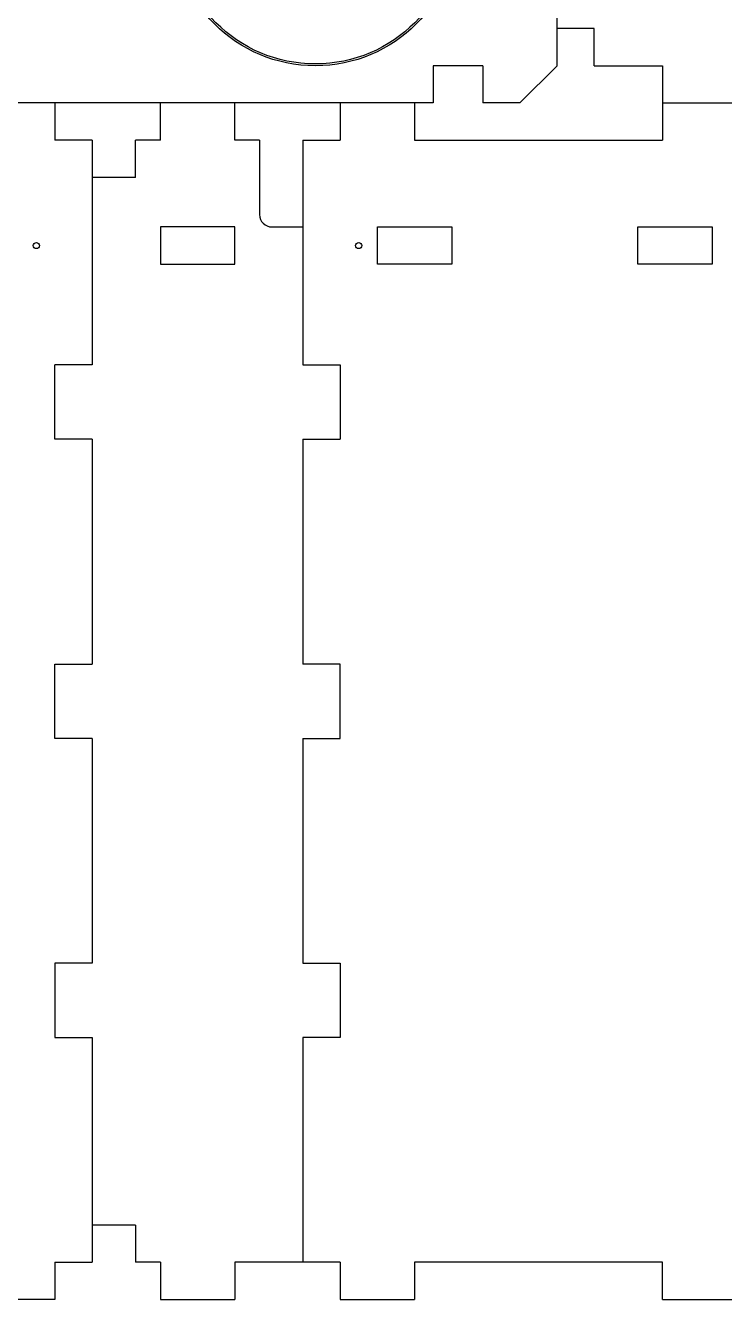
# Model space of a CAD drawing. Header units: millimetres. Extents: x -492 to -44, y 143 to 452.
# Drawn here: x -352.7 to -240, y 142.9 to 348.4 of the extents above; entities that cross this region are included whole.
import ezdxf

# ---------------------------------------------------------------- set-up
doc = ezdxf.new("R2010")
doc.units = ezdxf.units.MM

msp = doc.modelspace()

# ---------------------------------------------------------------- linework, layer by layer
at = {"color": 7, "linetype": 'Continuous', "lineweight": 25}
for p, q in [((-266.97, 341.95), (-266.97, 387.95)), ((-260.97, 347.95), (-266.97, 347.95)), ((-260.97, 341.95), (-260.97, 347.95)), ((-278.97, 341.95), (-286.97, 341.95)), ((-286.97, 341.95), (-286.97, 335.95)), ((-278.97, 341.95), (-278.97, 335.95)), ((-272.97, 335.95), (-266.97, 341.95)), ((-260.97, 341.95), (-249.97, 341.95)), ((-249.97, 341.95), (-249.97, 329.95)), ((-286.97, 335.95), (-491.97, 335.95)), ((-347.97, 335.95), (-347.97, 329.95)), ((-330.97, 329.95), (-330.97, 335.95)), ((-318.97, 329.95), (-318.97, 335.95)), ((-301.97, 335.95), (-301.97, 329.95)), ((-289.97, 335.95), (-289.97, 329.95)), ((-272.97, 335.95), (-278.97, 335.95)), ((-249.97, 335.95), (-237.97, 335.95)), ((-341.97, 329.95), (-347.97, 329.95)), ((-341.97, 329.95), (-341.97, 293.7)), ((-330.97, 329.95), (-334.97, 329.95)), ((-334.97, 323.95), (-334.97, 329.95)), ((-314.97, 329.95), (-318.97, 329.95)), ((-314.97, 329.95), (-314.97, 317.95)), ((-307.97, 329.95), (-307.97, 293.7)), ((-307.97, 329.95), (-301.97, 329.95)), ((-289.97, 329.95), (-249.97, 329.95)), ((-334.97, 323.95), (-341.97, 323.95)), ((-330.97, 315.95), (-330.97, 309.95)), ((-318.97, 315.95), (-330.97, 315.95)), ((-318.97, 309.95), (-318.97, 315.95)), ((-312.97, 315.95), (-307.97, 315.95)), ((-295.97, 309.95), (-295.97, 315.95)), ((-295.97, 315.95), (-283.97, 315.95)), ((-283.97, 315.95), (-283.97, 309.95)), ((-253.97, 315.95), (-241.97, 315.95)), ((-253.97, 309.95), (-253.97, 315.95)), ((-241.97, 315.95), (-241.97, 309.95)), ((-330.97, 309.95), (-318.97, 309.95)), ((-283.97, 309.95), (-295.97, 309.95)), ((-241.97, 309.95), (-253.97, 309.95)), ((-347.97, 281.7), (-347.97, 293.7)), ((-341.97, 293.7), (-347.97, 293.7)), ((-307.97, 293.7), (-301.97, 293.7)), ((-301.97, 293.7), (-301.97, 281.7)), ((-341.97, 281.7), (-347.97, 281.7)), ((-341.97, 281.7), (-341.97, 245.45)), ((-307.97, 281.7), (-301.97, 281.7)), ((-307.97, 281.7), (-307.97, 245.45)), ((-347.97, 233.45), (-347.97, 245.45)), ((-347.97, 245.45), (-341.97, 245.45)), ((-301.97, 245.45), (-307.97, 245.45)), ((-301.97, 233.45), (-301.97, 245.45)), ((-341.97, 233.45), (-347.97, 233.45)), ((-341.97, 233.45), (-341.97, 197.2)), ((-307.97, 233.45), (-307.97, 197.2)), ((-307.97, 233.45), (-301.97, 233.45)), ((-347.97, 197.2), (-347.97, 185.2)), ((-341.97, 197.2), (-347.97, 197.2)), ((-307.97, 197.2), (-301.97, 197.2)), ((-301.97, 197.2), (-301.97, 185.2)), ((-347.97, 185.2), (-341.97, 185.2)), ((-341.97, 185.2), (-341.97, 148.95)), ((-307.97, 185.2), (-307.97, 148.95)), ((-301.97, 185.2), (-307.97, 185.2)), ((-334.97, 154.95), (-341.97, 154.95)), ((-334.97, 154.95), (-334.97, 148.95)), ((-347.97, 148.95), (-341.97, 148.95)), ((-347.97, 148.95), (-347.97, 142.95)), ((-330.97, 148.95), (-334.97, 148.95)), ((-330.97, 148.95), (-330.97, 142.95)), ((-318.97, 148.95), (-318.97, 142.95)), ((-301.97, 148.95), (-318.97, 148.95)), ((-301.97, 148.95), (-301.97, 142.95)), ((-289.97, 148.95), (-289.97, 142.95)), ((-249.97, 148.95), (-289.97, 148.95)), ((-249.97, 142.95), (-249.97, 148.95)), ((-347.97, 142.95), (-359.97, 142.95)), ((-330.97, 142.95), (-318.97, 142.95)), ((-301.97, 142.95), (-289.97, 142.95)), ((-249.97, 142.95), (-237.97, 142.95))]:
    msp.add_line(p, q, dxfattribs=at)
for centre, radius in [((-305.97, 364.95), 23), ((-305.97, 364.95), 22.7), ((-350.97, 312.95), 0.5), ((-298.97, 312.95), 0.5)]:
    msp.add_circle(centre, radius, dxfattribs=at)
msp.add_arc((-312.97, 317.95), 2, 180, 270, dxfattribs=at)

doc.saveas('drawing.dxf')
